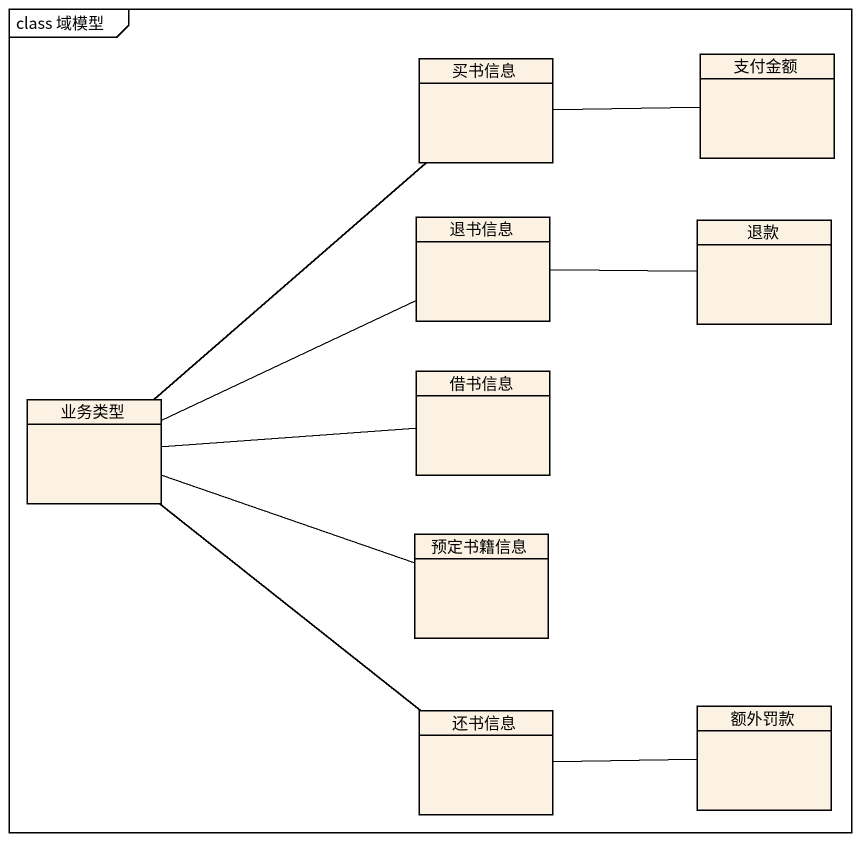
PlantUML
@startuml
mainframe class 域模型
hide circle
hide empty members
class 买书信息
class 支付金额
class 退书信息
class 退款
class 借书信息
class 业务类型
class 预定书籍信息
class 额外罚款
class 还书信息
买书信息 -right- 支付金额
退书信息 -right- 退款
业务类型 -up- 买书信息
业务类型 -right- 退书信息
业务类型 -right- 借书信息
业务类型 -right- 预定书籍信息
业务类型 -- 还书信息
还书信息 -right- 额外罚款
@enduml
